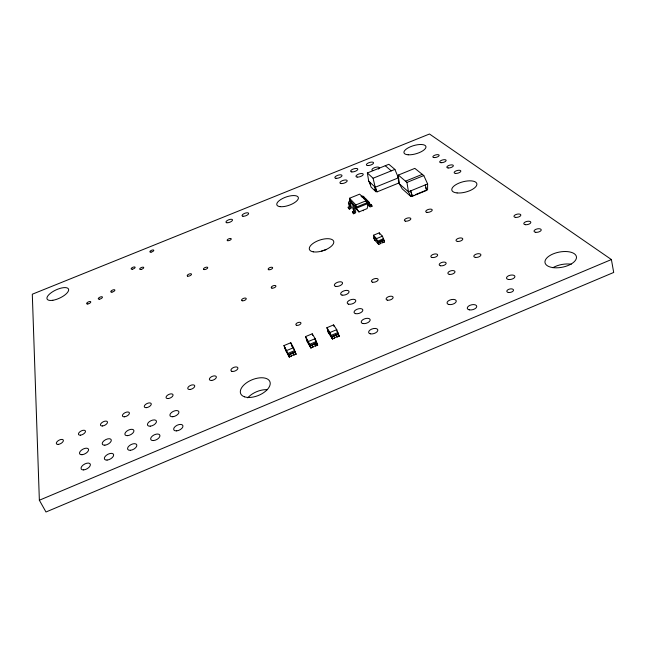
<?xml version="1.0" encoding="UTF-8"?>
<svg xmlns="http://www.w3.org/2000/svg" width="646" height="646" viewBox="0 0 646 646"><rect width="100%" height="100%" fill="white"/><g stroke="black" fill="none" stroke-linecap="round" stroke-linejoin="round"><path stroke-width="0.97" d="M413.852 195.262L410.872 196.481L402.232 188.866L399.268 183.755L398.348 175.066L414.829 168.372L423.808 175.567L427.628 183.965L427.587 189.658L415.644 194.535M39.358 500.23L611.399 259.547L613.7 272.45L45.987 511.995L39.358 500.23L32.3 294.221L429.485 134.005L611.399 259.547M283.998 345.57L290.773 342.751L293.51 347.693L296.07 354.17L293.938 355.066A1.736 0.912 -20.4 0 0 291.378 356.132L289.238 357.02L285.613 350.245L283.998 345.57L289.238 357.02M307.932 342.533L305.469 336.631L312.22 333.82L315.167 338.665L317.687 345.15L315.563 346.03A1.736 0.904 -19.5 0 0 313.011 347.096L310.887 347.984L306.971 341.346L306.519 339.408M328.184 331.083L326.86 327.724L333.586 324.922L336.744 329.67L339.231 336.154L337.107 337.034A1.736 0.904 -18.7 0 0 334.571 338.1L332.448 338.98L328.257 332.472L327.821 330.526M285.031 347.79L287.809 353.451L294.641 350.6L291.572 345.061L291.984 346.167L291.661 345.594M306.454 338.859L310.887 347.984M327.797 329.969L332.448 338.98M285.128 348.315L285.443 348.897M306.85 339.974L306.309 339.489M285.613 350.245L286.517 351.464M328.257 332.472L329.274 333.635M286.679 350.544L293.51 347.693M305.469 336.631L308.352 341.5L315.167 338.665M326.86 327.724L329.953 332.496L336.744 329.67M288.229 354.565L295.052 351.715M309.87 345.537L316.669 342.695M331.438 336.534L338.213 333.707M288.544 355.163L290.684 354.266A1.744 0.904 -20.4 0 1 293.244 353.2L295.384 352.312M310.217 346.119L312.341 345.23A1.736 0.904 -19.5 0 1 314.901 344.165L317.024 343.276M331.802 337.107L333.925 336.227A1.736 0.896 -18.7 0 1 336.469 335.161L338.585 334.281M373.929 238.091L374.47 238.414L373.929 238.091L374.446 239.795L378.645 244.382L380.486 243.631A1.518 0.678 -16.8 0 1 382.69 242.718L384.531 241.967L384.015 240.247L382.416 236.194L379.267 232.859L373.428 235.257L374.292 238.487M373.428 235.257L376.529 238.616L382.416 236.194M374.446 239.795L375.439 240.603M383.328 238.81L377.442 241.224L374.163 237.389M376.529 238.616L377.757 242.258L383.635 239.844M377.757 242.258L378.128 242.662L379.961 241.903A1.518 0.678 -16.8 0 1 382.174 240.998L384.015 240.247M362.035 197.466L362.939 197.119A1.857 1.647 -44.5 0 1 364.804 197.918L364.877 198.088M369.496 181.865L371.046 187.065L375.948 191.741L376.675 191.45L375.899 188.818M374.567 189.448L377.086 191.846L398.743 183.044L398.421 177.844L394.892 169.405L388.844 164.286L367.364 172.975L368.696 181.106L370.473 184.627M354.274 205.694L351.545 202.82L350.875 203.094L350.374 203.926L351.343 207.059A1.292 1.155 -42.9 0 1 350.52 208.658L349.341 209.134L348.452 208.174L348.154 207.221L349.446 206.559L348.444 203.256A1.849 1.647 -43.4 0 1 349.462 201.286L350.35 200.906L350.649 201.875M405.502 181.171L422.282 174.347M363.318 198.758L364.215 198.403A1.857 1.647 -44.4 0 1 366.096 199.202L366.161 199.38M398.348 175.066L406.956 182.422L423.808 175.567M354.654 205.444L353.75 205.824A1.873 1.663 -43.2 0 0 352.716 207.818L353.725 211.153L352.409 211.823L352.716 212.792L353.628 213.778L354.815 213.293A1.308 1.163 -42.7 0 0 355.663 211.67L354.678 208.327L355.873 207.39L358.966 211.936L367.138 208.61C369.601 202.15 363.617 198.031 359.628 194.155L349.51 198.257L349.979 201.164M349.51 198.257L355.873 204.935L366.177 200.744M348.154 207.221L349.042 208.174L350.326 207.576L349.333 204.209A1.857 1.647 -43.3 0 1 350.358 202.23L351.246 201.851L351.545 202.82M366.492 201.964L367.404 201.609A1.881 1.663 -44.3 0 1 369.294 202.416L370.336 205.759L371.708 205.315L371.999 206.284L370.812 206.768A1.308 1.155 -44.2 0 1 369.278 206.122L367.84 202.61L366.791 202.941L367.509 203.668L356.568 208.117L355.873 204.935M369.601 204.822L370.747 204.354L371.708 205.315M352.409 211.823L353.322 212.809L354.63 212.203L353.628 208.795A1.873 1.663 -43.1 0 1 354.67 206.793L355.566 206.413L355.873 207.39M427.628 183.965L408.45 191.781L399.268 183.755M410.808 191.458L412.358 196.255L426.699 190.4L425.238 184.942M367.364 172.975L373.073 178.239L394.892 169.405M361.114 196.537L362.01 196.182A1.849 1.639 -44.5 0 1 363.876 196.982L363.94 197.159M364.966 199.412L365.16 199.348A1.865 1.655 -44.4 0 1 367.041 200.147L367.106 200.325M366.258 200.72L366.452 200.656A1.873 1.655 -44.3 0 1 368.341 201.455L368.406 201.633M365.313 200.365L366.096 200.769M363.367 198.112L363.876 198.532M426.699 190.4L425.666 187.421M385.274 165.723L391.266 170.867M397.532 177.085L398.421 177.844L375.221 187.267L368.696 181.106M410.557 190.554L412.358 196.255M398.743 183.044L398.283 179.725M366.734 200.317L367.203 200.785M368.495 202.085L369.73 204.007M371.999 206.284L370.747 204.354M366.024 201.487L367.211 202.691L356.261 207.14L349.68 200.203M363.052 210.273L363.528 210.766M355.163 207.907L358.966 211.936M378.007 243.405L378.831 244.309L377.627 241.152M351.077 202.739L353.257 205.888M336.816 331.059L337.826 332.585L331.043 335.411L329.953 332.496M338.157 334.539L339.231 336.154M327.611 330.615L327.974 331.172M331.842 337.616L332.666 338.892L331.261 335.322M314.86 339.247L316.274 341.572L309.466 344.415L308.352 341.5M316.185 342.671L317.687 345.15M316.685 343.938L317.477 345.239L316.064 341.661M310.33 346.595L311.097 347.895L309.684 344.326M294.205 350.802L296.07 354.17M288.738 355.599L289.456 356.931L288.019 353.362M410.872 196.481L408.45 191.781L406.956 182.422M377.086 191.846L375.221 187.267L373.073 178.239M290.684 354.266L291.378 356.132M295.165 352.401L295.852 354.258M294.423 350.689L294.842 351.804M293.244 353.2L293.938 355.066M312.341 345.23L313.011 347.096M314.901 344.165L315.563 346.03M290.773 342.751L291.306 344.294M333.925 336.227L334.571 338.1M339.013 336.243L337.616 332.674M336.469 335.161L337.107 337.034M312.22 333.82L312.721 335.371M349.042 208.174L349.341 209.134M353.322 212.809L353.628 213.778M378.128 242.662L378.645 244.382M333.586 324.922L334.055 326.48M379.961 241.903L380.486 243.631M367.631 202.852L368.325 205.153A1.308 1.155 -44.3 0 0 369.859 205.808M384.346 242.04L383.143 238.883M382.174 240.998L382.69 242.718M374.397 186.484L375.948 191.741M379.267 232.859L379.63 234.337M373.21 170.592A3.811 1.454 -17 0 1 372.79 168.574A3.811 1.454 -17 0 1 377.967 167.072A3.811 1.454 -17 0 1 378.394 169.082M321.49 251.149A12.734 5.669 -18.5 0 1 325.98 249.736M552.895 267.702A15.884 7.833 -10.6 0 1 571.226 264.23M247.773 397.839A15.674 8.584 -22.3 0 1 267.21 389.683M368.551 204.483A1.3 1.155 -44.3 0 1 367.243 204.233M350.455 206.098A1.292 1.147 -42.9 0 1 350.503 206.405M457.093 192.936A12.912 5.321 -14.6 0 0 476.845 184.748A12.912 5.321 -14.6 0 0 459.064 183.084A12.912 5.321 -14.6 0 0 457.093 192.936M313.245 251.835A12.807 5.572 -18.5 0 0 333.514 243.429A12.807 5.572 -18.5 0 0 317.864 240.78A12.807 5.572 -18.5 0 0 313.245 251.835M552.734 267.573A15.989 7.72 -10.8 0 0 576.482 257.423A15.989 7.72 -10.8 0 0 552.928 253.991A15.989 7.72 -10.8 0 0 552.734 267.573M244.503 396.814A15.787 8.455 -22.3 0 0 269.64 386.082A15.787 8.455 -22.3 0 0 251.649 379.961A15.787 8.455 -22.3 0 0 244.503 396.814M52.819 300.285A11.822 4.482 -25 0 0 68.654 289.586A11.822 4.482 -25 0 0 51.874 292.234A11.822 4.482 -25 0 0 52.819 300.285M279.976 206.647A11.362 4.401 -19.2 0 0 298.048 199.267A11.362 4.401 -19.2 0 0 284.66 197.547A11.362 4.401 -19.2 0 0 279.976 206.647M408.207 154.79A11.402 4.239 -16.1 0 0 425.875 147.571A11.402 4.239 -16.1 0 0 410.783 146.618A11.402 4.239 -16.1 0 0 408.207 154.79M426.998 212.373A3.367 1.445 -15.4 0 0 432.222 210.216A3.367 1.445 -15.4 0 0 427.725 209.659A3.367 1.445 -15.4 0 0 426.998 212.373M405.575 221.158A3.367 1.454 -16 0 0 410.824 218.994A3.367 1.454 -16 0 0 406.407 218.396A3.367 1.454 -16 0 0 405.575 221.158M448.922 304.508A4.732 2.422 -14.3 0 0 456.254 301.416A4.732 2.422 -14.3 0 0 449.786 300.083A4.732 2.422 -14.3 0 0 448.922 304.508M508.402 279.468A4.296 2.132 -12.3 0 0 514.927 276.714A4.296 2.132 -12.3 0 0 508.822 275.648A4.296 2.132 -12.3 0 0 508.402 279.468M87.783 303.975A2.269 0.904 -24.7 0 0 90.787 301.9A2.269 0.904 -24.7 0 0 87.525 302.376A2.269 0.904 -24.7 0 0 87.783 303.975M140.917 269.447A2.18 0.856 -23.1 0 0 143.727 267.509A2.18 0.856 -23.1 0 0 140.481 268.017A2.18 0.856 -23.1 0 0 140.917 269.447M99.468 299.187A2.261 0.904 -24.4 0 0 102.448 297.12A2.261 0.904 -24.4 0 0 99.161 297.604A2.261 0.904 -24.4 0 0 99.468 299.187M132.325 269.204A2.164 0.848 -23.2 0 0 135.127 267.274A2.164 0.848 -23.2 0 0 131.929 267.783A2.164 0.848 -23.2 0 0 132.325 269.204M111.952 292.113A2.245 0.896 -24 0 0 114.891 290.078A2.245 0.896 -24 0 0 111.613 290.571A2.245 0.896 -24 0 0 111.952 292.113M151.067 252.118A2.108 0.807 -22.6 0 0 153.78 250.268A2.108 0.807 -22.6 0 0 150.615 250.793A2.108 0.807 -22.6 0 0 151.067 252.118M268.768 269.737A2.382 1.05 -20.1 0 0 272.572 268.179A2.382 1.05 -20.1 0 0 269.842 267.597A2.382 1.05 -20.1 0 0 268.768 269.737M203.975 269.543A2.277 0.953 -21.7 0 0 207.624 268.05A2.277 0.953 -21.7 0 0 205.21 267.492A2.277 0.953 -21.7 0 0 203.975 269.543M227.675 240.7A2.18 0.872 -20.8 0 0 231.163 239.278A2.18 0.872 -20.8 0 0 228.781 238.826A2.18 0.872 -20.8 0 0 227.675 240.7M187.703 276.157A2.285 0.953 -22.2 0 0 191.369 274.663A2.285 0.953 -22.2 0 0 188.995 274.082A2.285 0.953 -22.2 0 0 187.703 276.157M296.611 325.301A2.689 1.332 -19.8 0 0 300.899 323.517A2.689 1.332 -19.8 0 0 297.709 322.669A2.689 1.332 -19.8 0 0 296.611 325.301M271.901 288.116A2.471 1.13 -20.2 0 0 275.85 286.485A2.471 1.13 -20.2 0 0 273 285.823A2.471 1.13 -20.2 0 0 271.901 288.116M242.185 300.761A2.479 1.139 -21.2 0 0 246.158 299.122A2.479 1.139 -21.2 0 0 243.389 298.412A2.479 1.139 -21.2 0 0 242.185 300.761M449.317 274.372A3.666 1.777 -14.4 0 0 454.986 272.006A3.666 1.777 -14.4 0 0 449.996 271.11A3.666 1.777 -14.4 0 0 449.317 274.372M372.621 282.205A3.496 1.672 -17 0 0 378.128 279.92A3.496 1.672 -17 0 0 373.654 279.015A3.496 1.672 -17 0 0 372.621 282.205M432.19 257.536A3.513 1.639 -15.1 0 0 437.649 255.275A3.513 1.639 -15.1 0 0 432.925 254.484A3.513 1.639 -15.1 0 0 432.19 257.536M387.366 300.156A3.65 1.817 -16.6 0 0 393.091 297.766A3.65 1.817 -16.6 0 0 388.367 296.74A3.65 1.817 -16.6 0 0 387.366 300.156M440.58 265.789A3.585 1.712 -14.8 0 0 446.136 263.471A3.585 1.712 -14.8 0 0 441.291 262.631A3.585 1.712 -14.8 0 0 440.58 265.789M535.72 232.294A3.674 1.68 -12 0 0 541.243 229.992A3.674 1.68 -12 0 0 535.946 229.298A3.674 1.68 -12 0 0 535.72 232.294M457.4 241.426A3.488 1.599 -14.4 0 0 462.778 239.198A3.488 1.599 -14.4 0 0 458.006 238.487A3.488 1.599 -14.4 0 0 457.4 241.426M515.524 217.387A3.513 1.558 -12.8 0 0 520.846 215.175A3.513 1.558 -12.8 0 0 515.839 214.577A3.513 1.558 -12.8 0 0 515.524 217.387M475.335 257.391A3.634 1.72 -13.7 0 0 480.915 255.057A3.634 1.72 -13.7 0 0 475.868 254.249A3.634 1.72 -13.7 0 0 475.335 257.391M525.424 224.695A3.593 1.615 -12.4 0 0 530.842 222.434A3.593 1.615 -12.4 0 0 525.691 221.796A3.593 1.615 -12.4 0 0 525.424 224.695M362.753 323.509A4.659 2.39 -17.5 0 0 370.11 320.424A4.659 2.39 -17.5 0 0 364.191 318.979A4.659 2.39 -17.5 0 0 362.753 323.509M335.678 286.38A4.288 2.027 -18.2 0 0 342.477 283.562A4.288 2.027 -18.2 0 0 337.172 282.431A4.288 2.027 -18.2 0 0 335.678 286.38M370.255 333.804A4.764 2.487 -17.3 0 0 377.765 330.639A4.764 2.487 -17.3 0 0 371.668 329.105A4.764 2.487 -17.3 0 0 370.255 333.804M342.041 295.109A4.377 2.108 -18.1 0 0 348.969 292.226A4.377 2.108 -18.1 0 0 343.527 291.023A4.377 2.108 -18.1 0 0 342.041 295.109M348.662 304.185A4.465 2.196 -17.9 0 0 355.728 301.238A4.465 2.196 -17.9 0 0 350.132 299.962A4.465 2.196 -17.9 0 0 348.662 304.185M355.558 313.649A4.562 2.285 -17.7 0 0 362.769 310.637A4.562 2.285 -17.7 0 0 357.02 309.272A4.562 2.285 -17.7 0 0 355.558 313.649M434.096 157.584A3.27 1.244 -15.5 0 0 439.143 155.533A3.27 1.244 -15.5 0 0 434.766 155.218A3.27 1.244 -15.5 0 0 434.096 157.584M441 162.695A3.327 1.284 -15.3 0 0 446.128 160.604A3.327 1.284 -15.3 0 0 441.654 160.256A3.327 1.284 -15.3 0 0 441 162.695M448.146 167.968A3.383 1.332 -15.1 0 0 453.355 165.844A3.383 1.332 -15.1 0 0 448.768 165.473A3.383 1.332 -15.1 0 0 448.146 167.968M455.527 173.427A3.448 1.373 -14.9 0 0 460.832 171.263A3.448 1.373 -14.9 0 0 456.133 170.859A3.448 1.373 -14.9 0 0 455.527 173.427M226.786 222.741A3.48 1.349 -20.6 0 0 232.366 220.48A3.48 1.349 -20.6 0 0 228.547 219.842A3.48 1.349 -20.6 0 0 226.786 222.741M242.92 216.224A3.48 1.34 -20.2 0 0 248.492 213.971A3.48 1.34 -20.2 0 0 244.6 213.366A3.48 1.34 -20.2 0 0 242.92 216.224M83.673 469.9A5.144 2.657 -29.2 0 0 90.383 464.522A5.144 2.657 -29.2 0 0 83.092 465.055A5.144 2.657 -29.2 0 0 83.673 469.9M82.042 454.711A5.015 2.536 -28.7 0 0 88.591 449.535A5.015 2.536 -28.7 0 0 81.493 450.1A5.015 2.536 -28.7 0 0 82.042 454.711M107.058 460.081A5.103 2.665 -28.4 0 0 113.648 454.76A5.103 2.665 -28.4 0 0 106.299 455.325A5.103 2.665 -28.4 0 0 107.058 460.081M104.854 445.167A4.974 2.544 -27.9 0 0 111.298 440.039A4.974 2.544 -27.9 0 0 104.135 440.637A4.974 2.544 -27.9 0 0 104.854 445.167M130.347 450.302A5.063 2.673 -27.5 0 0 136.823 445.037A5.063 2.673 -27.5 0 0 129.41 445.635A5.063 2.673 -27.5 0 0 130.347 450.302M127.585 435.654A4.934 2.544 -27.1 0 0 133.916 430.575A4.934 2.544 -27.1 0 0 126.697 431.205A4.934 2.544 -27.1 0 0 127.585 435.654M153.554 440.564A5.031 2.673 -26.6 0 0 159.909 435.356A5.031 2.673 -26.6 0 0 152.432 435.977A5.031 2.673 -26.6 0 0 153.554 440.564M150.227 426.174A4.902 2.552 -26.3 0 0 156.445 421.152A4.902 2.552 -26.3 0 0 149.169 421.814A4.902 2.552 -26.3 0 0 150.227 426.174M176.665 430.866A4.998 2.673 -25.7 0 0 182.907 425.706A4.998 2.673 -25.7 0 0 175.373 426.36A4.998 2.673 -25.7 0 0 176.665 430.866M172.789 416.735A4.877 2.552 -25.4 0 0 178.894 411.768A4.877 2.552 -25.4 0 0 171.553 412.455A4.877 2.552 -25.4 0 0 172.789 416.735M336.009 178.32A3.747 1.421 -17.9 0 0 341.936 175.914A3.747 1.421 -17.9 0 0 337.317 175.454A3.747 1.421 -17.9 0 0 336.009 178.32M351.836 171.925A3.755 1.413 -17.5 0 0 357.747 169.527A3.755 1.413 -17.5 0 0 353.055 169.099A3.755 1.413 -17.5 0 0 351.836 171.925M367.622 165.546A3.755 1.405 -17.1 0 0 373.517 163.163A3.755 1.405 -17.1 0 0 368.761 162.76A3.755 1.405 -17.1 0 0 367.622 165.546M341.12 183.585A3.811 1.47 -17.8 0 0 347.136 181.146A3.811 1.47 -17.8 0 0 342.412 180.646A3.811 1.47 -17.8 0 0 341.12 183.585M357.19 177.085A3.811 1.462 -17.4 0 0 363.197 174.646A3.811 1.462 -17.4 0 0 358.401 174.186A3.811 1.462 -17.4 0 0 357.19 177.085M58.229 444.408A3.908 1.898 -28.8 0 0 63.397 440.427A3.908 1.898 -28.8 0 0 57.946 440.887A3.908 1.898 -28.8 0 0 58.229 444.408M80.395 435.17A3.876 1.906 -28.1 0 0 85.482 431.229A3.876 1.906 -28.1 0 0 79.991 431.714A3.876 1.906 -28.1 0 0 80.395 435.17M102.488 425.964A3.844 1.906 -27.4 0 0 107.486 422.056A3.844 1.906 -27.4 0 0 101.955 422.565A3.844 1.906 -27.4 0 0 102.488 425.964M124.5 416.791A3.819 1.914 -26.7 0 0 129.41 412.923A3.819 1.914 -26.7 0 0 123.83 413.456A3.819 1.914 -26.7 0 0 124.5 416.791M146.424 407.65A3.795 1.914 -25.9 0 0 151.261 403.823A3.795 1.914 -25.9 0 0 145.633 404.372A3.795 1.914 -25.9 0 0 146.424 407.65M168.275 398.55A3.771 1.914 -25.1 0 0 173.023 394.754A3.771 1.914 -25.1 0 0 167.354 395.328A3.771 1.914 -25.1 0 0 168.275 398.55M190.037 389.473A3.755 1.914 -24.3 0 0 194.704 385.727A3.755 1.914 -24.3 0 0 188.995 386.316A3.755 1.914 -24.3 0 0 190.037 389.473M211.726 380.437A3.739 1.914 -23.4 0 0 216.313 376.723A3.739 1.914 -23.4 0 0 210.556 377.337A3.739 1.914 -23.4 0 0 211.726 380.437M231.809 371.313A3.723 1.906 -22.6 0 0 237.752 368.826A3.723 1.906 -22.6 0 0 233.658 367.437A3.723 1.906 -22.6 0 0 231.809 371.313M469.271 309.846A4.853 2.511 -13.5 0 0 476.74 306.689A4.853 2.511 -13.5 0 0 470.013 305.292A4.853 2.511 -13.5 0 0 469.271 309.846M508.321 292.452A3.408 1.728 -12.2 0 0 513.513 290.264A3.408 1.728 -12.2 0 0 508.66 289.351A3.408 1.728 -12.2 0 0 508.321 292.452"/></g></svg>
